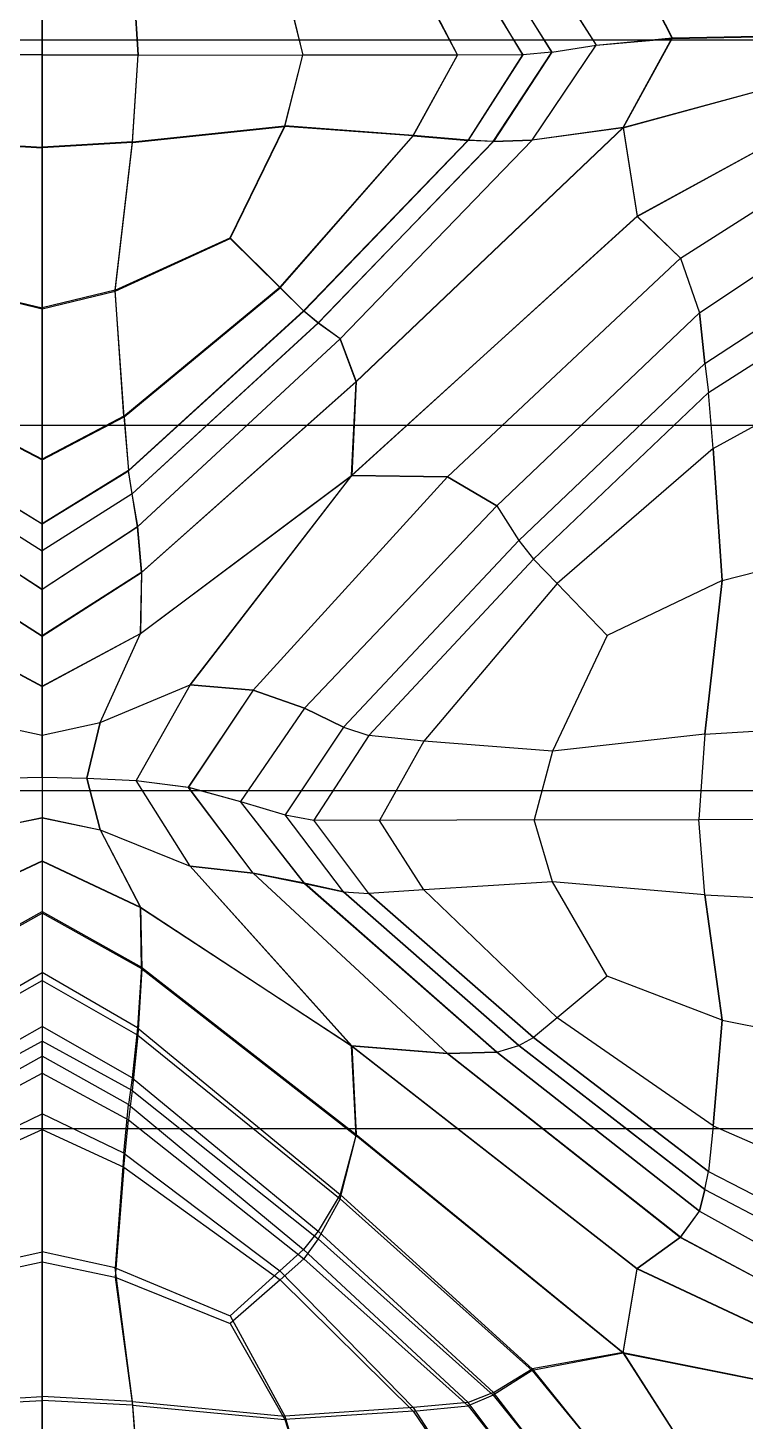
# Model space of a CAD drawing. Extents: x 11992 to 29481, y -6727 to 6811.
# Drawn here: x 12616.76 to 12621.41, y 1266.11 to 1275.12 of the extents above; entities that cross this region are included whole.
import ezdxf

# ---------------------------------------------------------------- set-up
doc = ezdxf.new("R2010")
doc.units = 0
doc.header["$MEASUREMENT"] = 0
doc.layers.get('0').update_dxf_attribs({"color": 8, "linetype": 'CONTINUOUS'})

msp = doc.modelspace()

# ---------------------------------------------------------------- linework, layer by layer
for p, q in [((12616.8548, 1271.7436, -1722.0314), (12616.8548, 1285.554, -1720.6474)), ((12616.8548, 1278.4217, -1760.6239), (12616.8548, 1270.2778, -1757.7109)), ((12620.0277, 1275.658, -1760.0991), (12620.4425, 1275.0123, -1759.9886)), ((12620.0287, 1275.6647, -1720.7773), (12620.4425, 1275.014, -1720.8768)), ((12620.6166, 1275.6766, -1759.9061), (12620.9342, 1275.0569, -1759.8205)), ((12620.6171, 1275.6804, -1720.9637), (12620.9342, 1275.0596, -1721.0447)), ((12617.4771, 1274.9508, -1720.6454), (12617.4394, 1275.549, -1720.5554)), ((12617.4394, 1275.5385, -1760.3389), (12617.4771, 1274.9515, -1760.2206)), ((12619.9676, 1274.9506, -1720.6418), (12619.6133, 1275.5397, -1720.5594)), ((12619.7755, 1275.5717, -1760.267), (12620.1541, 1274.967, -1760.1591)), ((12620.1541, 1274.968, -1720.7065), (12619.7764, 1275.5812, -1720.6166)), ((12619.2567, 1275.5035, -1720.5575), (12619.5437, 1274.9489, -1720.6351)), ((12619.2567, 1275.4918, -1760.3339), (12619.5437, 1274.948, -1760.2304)), ((12619.6128, 1275.5285, -1760.3294), (12619.9676, 1274.9496, -1760.2238)), ((12618.4255, 1275.4348, -1720.5627), (12618.5433, 1274.9494, -1720.6388)), ((12618.4255, 1275.4255, -1760.3277), (12618.5433, 1274.9492, -1760.227)), ((12651.3121, 1275.0464, -1721), (12606.3124, 1275.0464, -1721)), ((12651.3121, 1275.0464, -1759.8654), (12606.3124, 1275.0464, -1759.8654)), ((12620.0277, 1274.3996, -1721.1039), (12620.4425, 1275.014, -1720.8768)), ((12620.0287, 1274.3991, -1759.7495), (12620.4425, 1275.0123, -1759.9886)), ((12620.1541, 1274.968, -1720.7065), (12620.4425, 1275.014, -1720.8768)), ((12620.1541, 1274.967, -1760.1591), (12620.4425, 1275.0123, -1759.9886)), ((12620.4425, 1275.014, -1720.8768), (12620.9342, 1275.0596, -1721.0447)), ((12620.4425, 1275.0123, -1759.9886), (12620.9342, 1275.0569, -1759.8205)), ((12620.6166, 1274.48, -1721.2804), (12620.9342, 1275.0596, -1721.0447)), ((12620.6171, 1274.4788, -1759.5801), (12620.9342, 1275.0569, -1759.8205)), ((12620.9342, 1275.0596, -1721.0447), (12621.7295, 1275.0748, -1721.1017)), ((12620.9342, 1275.0569, -1759.8205), (12621.7295, 1275.0722, -1759.7635)), ((12616.2325, 1274.9515, -1760.2206), (12616.8548, 1274.9523, -1760.2184)), ((12616.8548, 1274.9511, -1720.6477), (12616.2325, 1274.9508, -1720.6454)), ((12616.8548, 1274.9523, -1760.2184), (12617.4771, 1274.9515, -1760.2206)), ((12616.8548, 1274.9511, -1720.6477), (12617.4771, 1274.9508, -1720.6454)), ((12617.4394, 1274.3884, -1759.9993), (12617.4771, 1274.9515, -1760.2206)), ((12617.4394, 1274.3834, -1720.8365), (12617.4771, 1274.9508, -1720.6454)), ((12617.4771, 1274.9515, -1760.2206), (12618.5433, 1274.9492, -1760.227)), ((12617.4771, 1274.9508, -1720.6454), (12618.5433, 1274.9494, -1720.6388)), ((12618.4255, 1274.4866, -1720.7896), (12618.5433, 1274.9494, -1720.6388)), ((12618.4255, 1274.4907, -1760.0501), (12618.5433, 1274.9492, -1760.227)), ((12619.5437, 1274.9489, -1720.6351), (12618.5433, 1274.9494, -1720.6388)), ((12619.5437, 1274.948, -1760.2304), (12618.5433, 1274.9492, -1760.227)), ((12619.2567, 1274.4261, -1720.8175), (12619.5437, 1274.9489, -1720.6351)), ((12619.2567, 1274.4289, -1760.0204), (12619.5437, 1274.948, -1760.2304)), ((12619.9676, 1274.9506, -1720.6418), (12619.5437, 1274.9489, -1720.6351)), ((12619.9676, 1274.9496, -1760.2238), (12619.5437, 1274.948, -1760.2304)), ((12619.6128, 1274.3967, -1720.8396), (12619.9676, 1274.9506, -1720.6418)), ((12619.9676, 1274.9496, -1760.2238), (12619.6128, 1274.3984, -1760.0006)), ((12619.7755, 1274.3903, -1720.9155), (12620.1541, 1274.968, -1720.7065)), ((12620.1541, 1274.967, -1760.1591), (12619.7764, 1274.391, -1759.9303)), ((12620.1541, 1274.968, -1720.7065), (12619.9676, 1274.9506, -1720.6418)), ((12620.1541, 1274.967, -1760.1591), (12619.9676, 1274.9496, -1760.2238)), ((12620.6166, 1274.48, -1721.2804), (12621.73, 1274.7832, -1721.2003)), ((12620.6171, 1274.4788, -1759.5801), (12621.7295, 1274.7813, -1759.6634)), ((12617.4394, 1274.3884, -1759.9993), (12618.4255, 1274.4907, -1760.0501)), ((12617.4394, 1274.3834, -1720.8365), (12618.4255, 1274.4866, -1720.7896)), ((12618.0717, 1273.7671, -1759.7183), (12618.4255, 1274.4907, -1760.0501)), ((12618.0722, 1273.7618, -1721.0883), (12618.4255, 1274.4866, -1720.7896)), ((12619.2567, 1274.4289, -1760.0204), (12618.4255, 1274.4907, -1760.0501)), ((12619.2567, 1274.4261, -1720.8175), (12618.4255, 1274.4866, -1720.7896)), ((12620.6166, 1274.48, -1721.2804), (12618.8885, 1272.8368, -1721.9559)), ((12618.8885, 1272.8356, -1758.9011), (12620.6171, 1274.4788, -1759.5801)), ((12620.6166, 1274.48, -1721.2804), (12620.0277, 1274.3996, -1721.1039)), ((12620.6171, 1274.4788, -1759.5801), (12620.0287, 1274.3991, -1759.7495)), ((12620.6166, 1274.48, -1721.2804), (12620.7067, 1273.9063, -1721.5802)), ((12620.6171, 1274.4788, -1759.5801), (12620.7067, 1273.9056, -1759.2834)), ((12620.7067, 1273.9063, -1721.5802), (12621.7295, 1274.4652, -1721.3495)), ((12620.7067, 1273.9056, -1759.2834), (12621.7295, 1274.4642, -1759.5147)), ((12616.2697, 1274.3834, -1720.8365), (12616.8548, 1274.3488, -1720.8521)), ((12616.2702, 1274.3884, -1759.9993), (12616.8548, 1274.3541, -1759.9824)), ((12617.4394, 1274.3884, -1759.9993), (12616.8548, 1274.3541, -1759.9824)), ((12617.4394, 1274.3834, -1720.8365), (12616.8548, 1274.3488, -1720.8521)), ((12617.3274, 1273.4276, -1759.5561), (12617.4394, 1274.3884, -1759.9993)), ((12617.3278, 1273.4221, -1721.2363), (12617.4394, 1274.3834, -1720.8365)), ((12619.2567, 1274.4289, -1760.0204), (12618.3945, 1273.4471, -1759.5659)), ((12618.3955, 1273.4433, -1721.2287), (12619.2567, 1274.4261, -1720.8175)), ((12619.6128, 1274.3984, -1760.0006), (12618.5481, 1273.2955, -1759.4948)), ((12619.6128, 1274.3967, -1720.8396), (12618.5485, 1273.2936, -1721.2996)), ((12619.7764, 1274.391, -1759.9303), (12618.6415, 1273.2166, -1759.4031)), ((12619.7755, 1274.3903, -1720.9155), (12618.6415, 1273.2161, -1721.4036)), ((12620.0277, 1274.3996, -1721.1039), (12618.7855, 1273.1145, -1721.6437)), ((12618.7855, 1273.1138, -1759.1888), (12620.0287, 1274.3991, -1759.7495)), ((12619.6128, 1274.3984, -1760.0006), (12619.2567, 1274.4289, -1760.0204)), ((12619.2567, 1274.4261, -1720.8175), (12619.6128, 1274.3967, -1720.8396)), ((12619.7764, 1274.391, -1759.9303), (12619.6128, 1274.3984, -1760.0006)), ((12619.7755, 1274.3903, -1720.9155), (12619.6128, 1274.3967, -1720.8396)), ((12620.0277, 1274.3996, -1721.1039), (12619.7755, 1274.3903, -1720.9155)), ((12619.7764, 1274.391, -1759.9303), (12620.0287, 1274.3991, -1759.7495)), ((12620.9885, 1273.636, -1721.6581), (12621.7295, 1274.1073, -1721.4728)), ((12620.9885, 1273.6357, -1759.2072), (12621.7295, 1274.1071, -1759.3927)), ((12618.859, 1272.2298, -1758.5894), (12620.7067, 1273.9056, -1759.2834)), ((12618.8594, 1272.2305, -1722.2761), (12620.7067, 1273.9063, -1721.5802)), ((12620.9885, 1273.636, -1721.6581), (12620.7067, 1273.9063, -1721.5802)), ((12620.9885, 1273.6357, -1759.2072), (12620.7067, 1273.9056, -1759.2834)), ((12617.3274, 1273.4276, -1759.5561), (12618.0717, 1273.7671, -1759.7183)), ((12617.3278, 1273.4221, -1721.2363), (12618.0722, 1273.7618, -1721.0883)), ((12618.0717, 1273.7671, -1759.7183), (12618.3945, 1273.4471, -1759.5659)), ((12618.3955, 1273.4433, -1721.2287), (12618.0722, 1273.7618, -1721.0883)), ((12621.1106, 1273.2812, -1759.2163), (12621.7295, 1273.697, -1759.3724)), ((12621.1106, 1273.2812, -1721.6495), (12621.7295, 1273.697, -1721.4934)), ((12619.4789, 1272.2219, -1722.215), (12620.9885, 1273.636, -1721.6581)), ((12620.9885, 1273.6357, -1759.2072), (12619.4789, 1272.2217, -1758.6507)), ((12620.9885, 1273.636, -1721.6581), (12621.1106, 1273.2812, -1721.6495)), ((12620.9885, 1273.6357, -1759.2072), (12621.1106, 1273.2812, -1759.2163)), ((12616.3818, 1273.4221, -1721.2363), (12616.8548, 1273.3088, -1721.2856)), ((12616.3823, 1273.4276, -1759.5561), (12616.8548, 1273.3143, -1759.5021)), ((12617.3274, 1273.4276, -1759.5561), (12616.8548, 1273.3143, -1759.5021)), ((12616.8548, 1273.3088, -1721.2856), (12617.3278, 1273.4221, -1721.2363)), ((12617.3841, 1272.6129, -1759.1694), (12617.3274, 1273.4276, -1759.5561)), ((12617.3855, 1272.6093, -1721.5904), (12617.3278, 1273.4221, -1721.2363)), ((12617.3841, 1272.6129, -1759.1694), (12618.3945, 1273.4471, -1759.5659)), ((12617.3855, 1272.6093, -1721.5904), (12618.3955, 1273.4433, -1721.2287)), ((12618.3945, 1273.4471, -1759.5659), (12618.5481, 1273.2955, -1759.4948)), ((12618.3955, 1273.4433, -1721.2287), (12618.5485, 1273.2936, -1721.2996)), ((12617.4146, 1272.2617, -1759.0096), (12618.5481, 1273.2955, -1759.4948)), ((12617.4156, 1272.2605, -1721.7428), (12618.5485, 1273.2936, -1721.2996)), ((12618.6415, 1273.2166, -1759.4031), (12618.5481, 1273.2955, -1759.4948)), ((12618.6415, 1273.2161, -1721.4036), (12618.5485, 1273.2936, -1721.2996)), ((12621.1106, 1273.2812, -1759.2163), (12619.7983, 1272.0345, -1758.7482)), ((12619.7983, 1272.0345, -1722.1177), (12621.1106, 1273.2812, -1721.6495)), ((12621.1106, 1273.2812, -1759.2163), (12621.1464, 1272.9541, -1759.2425)), ((12621.1464, 1272.9541, -1721.6234), (12621.1106, 1273.2812, -1721.6495)), ((12621.1464, 1272.9541, -1759.2425), (12621.7295, 1273.3358, -1759.3805)), ((12621.1464, 1272.9541, -1721.6234), (12621.73, 1273.3358, -1721.4854)), ((12617.438, 1272.111, -1758.8959), (12618.6415, 1273.2166, -1759.4031)), ((12617.4389, 1272.112, -1721.8744), (12618.6415, 1273.2161, -1721.4036)), ((12618.7855, 1273.1138, -1759.1888), (12618.6415, 1273.2166, -1759.4031)), ((12618.7855, 1273.1145, -1721.6437), (12618.6415, 1273.2161, -1721.4036)), ((12617.4738, 1271.8976, -1758.6477), (12618.7855, 1273.1138, -1759.1888)), ((12617.4747, 1271.8991, -1722.1658), (12618.7855, 1273.1145, -1721.6437)), ((12618.7855, 1273.1145, -1721.6437), (12618.8885, 1272.8368, -1721.9559)), ((12618.8885, 1272.8356, -1758.9011), (12618.7855, 1273.1138, -1759.1888)), ((12621.1697, 1272.7667, -1721.6485), (12621.73, 1273.1262, -1721.5222)), ((12621.1697, 1272.7667, -1759.2173), (12621.7295, 1273.1262, -1759.3436)), ((12619.9423, 1271.8097, -1722.0374), (12621.1464, 1272.9541, -1721.6234)), ((12621.1464, 1272.9541, -1759.2425), (12619.9423, 1271.8097, -1758.8285)), ((12621.1464, 1272.9541, -1759.2425), (12621.1697, 1272.7667, -1759.2173)), ((12621.1464, 1272.9541, -1721.6234), (12621.1697, 1272.7667, -1721.6485)), ((12617.4995, 1271.6025, -1758.3643), (12618.8885, 1272.8356, -1758.9011)), ((12617.5, 1271.6039, -1722.4906), (12618.8885, 1272.8368, -1721.9559)), ((12618.859, 1272.2298, -1758.5894), (12618.8885, 1272.8356, -1758.9011)), ((12618.8885, 1272.8368, -1721.9559), (12618.8594, 1272.2305, -1722.2761)), ((12620.0358, 1271.6886, -1722.0277), (12621.1697, 1272.7667, -1721.6485)), ((12621.1697, 1272.7667, -1759.2173), (12620.0358, 1271.6886, -1758.8381)), ((12621.2002, 1272.4043, -1759.0848), (12621.1697, 1272.7667, -1759.2173)), ((12621.2002, 1272.4043, -1721.781), (12621.1697, 1272.7667, -1721.6485)), ((12621.2002, 1272.4043, -1759.0848), (12621.7295, 1272.6954, -1759.1855)), ((12621.2002, 1272.4043, -1721.781), (12621.7295, 1272.6954, -1721.6802)), ((12616.3241, 1272.6093, -1721.5904), (12616.8548, 1272.3313, -1721.7109)), ((12616.3255, 1272.6129, -1759.1694), (12616.8548, 1272.3347, -1759.0373)), ((12617.3841, 1272.6129, -1759.1694), (12616.8548, 1272.3347, -1759.0373)), ((12616.8548, 1272.3313, -1721.7109), (12617.3855, 1272.6093, -1721.5904)), ((12617.3841, 1272.6129, -1759.1694), (12617.4146, 1272.2617, -1759.0096)), ((12617.3855, 1272.6093, -1721.5904), (12617.4156, 1272.2605, -1721.7428)), ((12651.3121, 1272.5535, -1759.0217), (12606.3119, 1272.5535, -1759.0217)), ((12651.3121, 1272.5535, -1721.8437), (12606.3119, 1272.5535, -1721.8437)), ((12621.2002, 1272.4043, -1759.0848), (12620.1889, 1271.5305, -1758.7826)), ((12621.2002, 1272.4043, -1721.781), (12620.1889, 1271.5305, -1722.0833)), ((12621.2002, 1272.4043, -1759.0848), (12621.2575, 1271.5512, -1758.7892)), ((12621.2575, 1271.5512, -1722.0766), (12621.2002, 1272.4043, -1721.781)), ((12616.2941, 1272.2605, -1721.7428), (12616.8548, 1271.9162, -1721.8905)), ((12616.295, 1272.2617, -1759.0096), (12616.8548, 1271.917, -1758.8478)), ((12617.4146, 1272.2617, -1759.0096), (12616.8548, 1271.917, -1758.8478)), ((12616.8548, 1271.9162, -1721.8905), (12617.4156, 1272.2605, -1721.7428)), ((12617.438, 1272.111, -1758.8959), (12617.4146, 1272.2617, -1759.0096)), ((12617.4389, 1272.112, -1721.8744), (12617.4156, 1272.2605, -1721.7428)), ((12617.4924, 1271.2079, -1722.7224), (12618.8594, 1272.2305, -1722.2761)), ((12617.4924, 1271.2072, -1758.1452), (12618.859, 1272.2298, -1758.5894)), ((12617.8133, 1270.8763, -1722.8374), (12618.8594, 1272.2305, -1722.2761)), ((12618.859, 1272.2298, -1758.5894), (12617.8133, 1270.8763, -1758.0284)), ((12618.2214, 1270.8412, -1722.7654), (12619.4789, 1272.2219, -1722.215)), ((12619.4789, 1272.2217, -1758.6507), (12618.2214, 1270.8412, -1758.1005)), ((12619.4789, 1272.2217, -1758.6507), (12618.859, 1272.2298, -1758.5894)), ((12618.8594, 1272.2305, -1722.2761), (12619.4789, 1272.2219, -1722.215)), ((12619.4789, 1272.2219, -1722.215), (12619.7983, 1272.0345, -1722.1177)), ((12619.7983, 1272.0345, -1758.7482), (12619.4789, 1272.2217, -1758.6507)), ((12616.2707, 1272.112, -1721.8745), (12616.8548, 1271.7436, -1722.0314)), ((12616.2716, 1272.1108, -1758.8959), (12616.8548, 1271.7424, -1758.7268)), ((12617.4389, 1272.112, -1721.8744), (12616.8548, 1271.7436, -1722.0314)), ((12617.438, 1272.111, -1758.8959), (12616.8548, 1271.7424, -1758.7268)), ((12617.4738, 1271.8976, -1758.6477), (12617.438, 1272.111, -1758.8959)), ((12617.4747, 1271.8991, -1722.1658), (12617.4389, 1272.112, -1721.8744)), ((12619.7983, 1272.0345, -1758.7482), (12618.5547, 1270.7253, -1758.244)), ((12618.5547, 1270.7253, -1722.6219), (12619.7983, 1272.0345, -1722.1177)), ((12619.7983, 1272.0345, -1722.1177), (12619.9423, 1271.8097, -1722.0374)), ((12619.7983, 1272.0345, -1758.7482), (12619.9423, 1271.8097, -1758.8285)), ((12616.2349, 1271.8991, -1722.1663), (12616.8548, 1271.494, -1722.3398)), ((12616.2354, 1271.8976, -1758.6477), (12616.8548, 1271.4921, -1758.4673)), ((12616.8548, 1271.494, -1722.3398), (12617.4747, 1271.8991, -1722.1658)), ((12617.4738, 1271.8976, -1758.6477), (12616.8548, 1271.4921, -1758.4673)), ((12617.4995, 1271.6025, -1758.3643), (12617.4738, 1271.8976, -1758.6477)), ((12617.5, 1271.6039, -1722.4906), (12617.4747, 1271.8991, -1722.1658)), ((12618.8065, 1270.6028, -1722.4874), (12619.9423, 1271.8097, -1722.0374)), ((12619.9423, 1271.8097, -1758.8285), (12618.8065, 1270.6028, -1758.3784)), ((12619.9423, 1271.8097, -1722.0374), (12620.0358, 1271.6886, -1722.0277)), ((12619.9423, 1271.8097, -1758.8285), (12620.0358, 1271.6886, -1758.8381)), ((12616.8548, 1270.2778, -1723.155), (12616.8548, 1271.7436, -1722.0314)), ((12620.0358, 1271.6886, -1758.8381), (12618.9696, 1270.548, -1758.4231)), ((12618.9701, 1270.548, -1722.4427), (12620.0358, 1271.6886, -1722.0277)), ((12620.1889, 1271.5305, -1758.7826), (12620.0358, 1271.6886, -1758.8381)), ((12620.1889, 1271.5305, -1722.0833), (12620.0358, 1271.6886, -1722.0277)), ((12621.2575, 1271.5512, -1758.7892), (12621.7295, 1271.67, -1758.83)), ((12621.2575, 1271.5512, -1722.0766), (12621.7295, 1271.67, -1722.0358)), ((12616.2097, 1271.6042, -1722.4912), (12616.8548, 1271.1931, -1722.6687)), ((12616.2097, 1271.6025, -1758.3643), (12616.8548, 1271.1917, -1758.1854)), ((12617.5, 1271.6039, -1722.4906), (12616.8548, 1271.1931, -1722.6687)), ((12616.8548, 1271.1917, -1758.1854), (12617.4995, 1271.6025, -1758.3643)), ((12617.4924, 1271.2079, -1722.7224), (12617.5, 1271.6039, -1722.4906)), ((12617.4995, 1271.6025, -1758.3643), (12617.4924, 1271.2072, -1758.1452)), ((12620.1889, 1271.5305, -1758.7826), (12619.3263, 1270.5122, -1758.4155)), ((12620.1889, 1271.5305, -1722.0833), (12619.3263, 1270.5122, -1722.4504)), ((12620.5122, 1271.1953, -1758.667), (12620.1889, 1271.5305, -1758.7826)), ((12620.5126, 1271.1953, -1722.1989), (12620.1889, 1271.5305, -1722.0833)), ((12621.2575, 1271.5512, -1758.7892), (12620.5122, 1271.1953, -1758.667)), ((12621.2575, 1271.5512, -1722.0766), (12620.5126, 1271.1953, -1722.1989)), ((12621.1449, 1270.5565, -1722.4373), (12621.2575, 1271.5512, -1722.0766)), ((12621.2575, 1271.5512, -1758.7892), (12621.1449, 1270.5565, -1758.4284)), ((12616.2168, 1271.2081, -1722.7227), (12616.8548, 1270.8672, -1722.8712)), ((12616.2168, 1271.2072, -1758.1452), (12616.8548, 1270.8662, -1757.9971)), ((12616.8548, 1270.8672, -1722.8712), (12617.4924, 1271.2079, -1722.7224)), ((12616.8548, 1270.8662, -1757.9971), (12617.4924, 1271.2072, -1758.1452)), ((12617.231, 1270.6319, -1722.968), (12617.4924, 1271.2079, -1722.7224)), ((12617.231, 1270.6319, -1757.8982), (12617.4924, 1271.2072, -1758.1452)), ((12620.5122, 1271.1953, -1758.667), (12620.1584, 1270.4476, -1758.393)), ((12620.5126, 1271.1953, -1722.1989), (12620.1584, 1270.4476, -1722.4729)), ((12617.231, 1270.6319, -1757.8982), (12617.8133, 1270.8763, -1758.0284)), ((12617.231, 1270.6319, -1722.968), (12617.8133, 1270.8763, -1722.8374)), ((12617.8133, 1270.8763, -1722.8374), (12617.4647, 1270.258, -1723.1209)), ((12617.8133, 1270.8763, -1758.0284), (12617.4647, 1270.258, -1757.745)), ((12617.8133, 1270.8763, -1722.8374), (12618.2214, 1270.8412, -1722.7654)), ((12618.2214, 1270.8412, -1758.1005), (12617.8133, 1270.8763, -1758.0284)), ((12618.2214, 1270.8412, -1758.1005), (12617.8018, 1270.2142, -1757.8207)), ((12618.2214, 1270.8412, -1722.7654), (12617.8023, 1270.2142, -1723.0451)), ((12618.2214, 1270.8412, -1722.7654), (12618.5547, 1270.7253, -1722.6219)), ((12618.5547, 1270.7253, -1758.244), (12618.2214, 1270.8412, -1758.1005)), ((12618.5547, 1270.7253, -1758.244), (12618.1399, 1270.1224, -1757.9799)), ((12618.5547, 1270.7253, -1722.6219), (12618.1399, 1270.1224, -1722.886)), ((12618.8065, 1270.6028, -1758.3784), (12618.5547, 1270.7253, -1758.244)), ((12618.5547, 1270.7253, -1722.6219), (12618.8065, 1270.6028, -1722.4874)), ((12616.4786, 1270.6319, -1722.9681), (12616.8548, 1270.5506, -1723.0116)), ((12616.4786, 1270.6319, -1757.8982), (12616.8548, 1270.5503, -1757.8548)), ((12616.8548, 1270.5506, -1723.0116), (12617.231, 1270.6319, -1722.968)), ((12616.8548, 1270.5503, -1757.8548), (12617.231, 1270.6319, -1757.8982)), ((12617.231, 1270.6319, -1757.8982), (12617.1438, 1270.2728, -1757.7194)), ((12617.1438, 1270.2728, -1723.1463), (12617.231, 1270.6319, -1722.968)), ((12618.8065, 1270.6028, -1722.4874), (12618.4279, 1270.0342, -1722.7333)), ((12618.8065, 1270.6028, -1758.3784), (12618.4279, 1270.0342, -1758.1325)), ((12618.8065, 1270.6028, -1722.4874), (12618.9701, 1270.548, -1722.4427)), ((12618.8065, 1270.6028, -1758.3784), (12618.9696, 1270.548, -1758.4231)), ((12621.1449, 1270.5565, -1722.4373), (12621.73, 1270.5928, -1722.4255)), ((12621.1449, 1270.5565, -1758.4284), (12621.7295, 1270.5928, -1758.4402)), ((12618.9696, 1270.548, -1758.4231), (12618.6144, 1270.0017, -1758.1889)), ((12618.9701, 1270.548, -1722.4427), (12618.6144, 1270.0017, -1722.6769)), ((12619.3263, 1270.5122, -1758.4155), (12618.9696, 1270.548, -1758.4231)), ((12619.3263, 1270.5122, -1722.4504), (12618.9701, 1270.548, -1722.4427)), ((12619.3263, 1270.5122, -1758.4155), (12619.0387, 1269.9994, -1758.193)), ((12619.3263, 1270.5122, -1722.4504), (12619.0387, 1269.9994, -1722.6729)), ((12620.1584, 1270.4476, -1722.4729), (12619.3263, 1270.5122, -1722.4504)), ((12620.1584, 1270.4476, -1758.393), (12619.3263, 1270.5122, -1758.4155)), ((12621.1449, 1270.5565, -1722.4373), (12620.1584, 1270.4476, -1722.4729)), ((12621.1449, 1270.5565, -1758.4284), (12620.1584, 1270.4476, -1758.393)), ((12621.1449, 1270.5565, -1722.4373), (12621.1073, 1270.0058, -1722.6842)), ((12621.1449, 1270.5565, -1758.4284), (12621.1073, 1270.0058, -1758.1817)), ((12620.1584, 1270.4476, -1722.4729), (12620.0401, 1270.002, -1722.6774)), ((12620.1584, 1270.4476, -1758.393), (12620.0401, 1270.002, -1758.1884)), ((12616.5659, 1270.2728, -1757.7194), (12616.8548, 1270.2778, -1757.7109)), ((12616.5659, 1270.2728, -1723.1463), (12616.8548, 1270.2778, -1723.155)), ((12616.8548, 1270.2778, -1723.155), (12616.8548, 1262.9753, -1730.4575)), ((12616.8548, 1270.2778, -1757.7109), (12617.1438, 1270.2728, -1757.7194)), ((12616.8548, 1270.2778, -1723.155), (12617.1438, 1270.2728, -1723.1463)), ((12616.8548, 1270.2778, -1757.7109), (12616.8548, 1268.5717, -1757.0031)), ((12617.231, 1269.9386, -1723.3678), (12617.1438, 1270.2728, -1723.1463)), ((12617.1438, 1270.2728, -1757.7194), (12617.231, 1269.9388, -1757.4976)), ((12617.1438, 1270.2728, -1757.7194), (12617.4647, 1270.258, -1757.745)), ((12617.1438, 1270.2728, -1723.1463), (12617.4647, 1270.258, -1723.1209)), ((12617.8133, 1269.7035, -1757.3512), (12617.4647, 1270.258, -1757.745)), ((12617.4647, 1270.258, -1723.1209), (12617.8023, 1270.2142, -1723.0451)), ((12617.4647, 1270.258, -1757.745), (12617.8018, 1270.2142, -1757.8207)), ((12617.8133, 1269.7035, -1723.5145), (12617.4647, 1270.258, -1723.1209)), ((12618.2214, 1269.6587, -1757.4177), (12617.8018, 1270.2142, -1757.8207)), ((12617.8018, 1270.2142, -1757.8207), (12618.1399, 1270.1224, -1757.9799)), ((12617.8023, 1270.2142, -1723.0451), (12618.1399, 1270.1224, -1722.886)), ((12618.2214, 1269.6587, -1723.4482), (12617.8023, 1270.2142, -1723.0451)), ((12651.3116, 1270.191, -1757.8612), (12606.3119, 1270.191, -1757.8612)), ((12651.3116, 1270.191, -1723.0042), (12606.3119, 1270.191, -1723.0042)), ((12618.5547, 1269.5921, -1757.5898), (12618.1399, 1270.1224, -1757.9799)), ((12618.1399, 1270.1224, -1722.886), (12618.4279, 1270.0342, -1722.7333)), ((12618.1399, 1270.1224, -1757.9799), (12618.4279, 1270.0342, -1758.1325)), ((12618.5547, 1269.5924, -1723.276), (12618.1399, 1270.1224, -1722.886)), ((12618.8065, 1269.5371, -1757.7631), (12618.4279, 1270.0342, -1758.1325)), ((12618.8065, 1269.5371, -1723.1027), (12618.4279, 1270.0342, -1722.7333)), ((12618.4279, 1270.0342, -1722.7333), (12618.6144, 1270.0017, -1722.6769)), ((12618.4279, 1270.0342, -1758.1325), (12618.6144, 1270.0017, -1758.1889)), ((12616.4786, 1269.9388, -1757.4975), (12616.8548, 1270.0172, -1757.5464)), ((12616.4786, 1269.9386, -1723.3678), (12616.8548, 1270.0168, -1723.319)), ((12616.8548, 1270.0172, -1757.5464), (12617.231, 1269.9388, -1757.4976)), ((12616.8548, 1270.0168, -1723.319), (12617.231, 1269.9386, -1723.3678)), ((12618.9696, 1269.5259, -1757.833), (12618.6144, 1270.0017, -1758.1889)), ((12619.0387, 1269.9994, -1722.6729), (12618.6144, 1270.0017, -1722.6769)), ((12619.0387, 1269.9994, -1758.193), (12618.6144, 1270.0017, -1758.1889)), ((12618.9701, 1269.5259, -1723.0328), (12618.6144, 1270.0017, -1722.6769)), ((12620.0401, 1270.002, -1758.1884), (12619.0387, 1269.9994, -1758.193)), ((12620.0401, 1270.002, -1722.6774), (12619.0387, 1269.9994, -1722.6729)), ((12619.3263, 1269.5502, -1757.8601), (12619.0387, 1269.9994, -1758.193)), ((12619.3263, 1269.5502, -1723.0057), (12619.0387, 1269.9994, -1722.6729)), ((12620.0401, 1270.002, -1758.1884), (12621.1073, 1270.0058, -1758.1817)), ((12620.0401, 1270.002, -1722.6774), (12621.1073, 1270.0058, -1722.6842)), ((12620.1584, 1269.6021, -1757.9049), (12620.0401, 1270.002, -1758.1884)), ((12620.1584, 1269.6021, -1722.961), (12620.0401, 1270.002, -1722.6774)), ((12621.1073, 1270.0058, -1722.6842), (12621.7295, 1270.0072, -1722.6864)), ((12621.1073, 1270.0058, -1758.1817), (12621.7295, 1270.0072, -1758.1795)), ((12621.1449, 1269.517, -1757.8282), (12621.1073, 1270.0058, -1758.1817)), ((12621.1449, 1269.517, -1723.0377), (12621.1073, 1270.0058, -1722.6842)), ((12617.231, 1269.9388, -1757.4976), (12617.4924, 1269.4379, -1757.1216)), ((12617.231, 1269.9388, -1757.4976), (12617.8133, 1269.7035, -1757.3512)), ((12617.231, 1269.9386, -1723.3678), (12617.4924, 1269.4369, -1723.7427)), ((12617.231, 1269.9386, -1723.3678), (12617.8133, 1269.7035, -1723.5145)), ((12616.2168, 1269.4384, -1757.1214), (12616.8548, 1269.7373, -1757.3424)), ((12616.2173, 1269.4369, -1723.7427), (12616.8548, 1269.7357, -1723.5215)), ((12616.8548, 1269.7373, -1757.3424), (12617.4924, 1269.4379, -1757.1216)), ((12616.8548, 1269.7357, -1723.5215), (12617.4924, 1269.4369, -1723.7427)), ((12617.8133, 1269.7035, -1757.3512), (12618.859, 1268.5402, -1756.4592)), ((12617.8133, 1269.7035, -1757.3512), (12618.2214, 1269.6587, -1757.4177)), ((12618.8594, 1268.5407, -1724.4063), (12617.8133, 1269.7035, -1723.5145)), ((12618.2214, 1269.6587, -1723.4482), (12617.8133, 1269.7035, -1723.5145)), ((12619.4789, 1268.4918, -1724.3685), (12618.2214, 1269.6587, -1723.4482)), ((12618.2214, 1269.6587, -1757.4177), (12619.4789, 1268.4916, -1756.4972)), ((12618.2214, 1269.6587, -1757.4177), (12618.5547, 1269.5921, -1757.5898)), ((12618.5547, 1269.5924, -1723.276), (12618.2214, 1269.6587, -1723.4482)), ((12619.7983, 1268.5011, -1724.1577), (12618.5547, 1269.5924, -1723.276)), ((12618.8065, 1269.5371, -1723.1027), (12618.5547, 1269.5924, -1723.276)), ((12618.5547, 1269.5921, -1757.5898), (12619.7983, 1268.5009, -1756.7081)), ((12618.5547, 1269.5921, -1757.5898), (12618.8065, 1269.5371, -1757.7631)), ((12620.1584, 1269.6021, -1757.9049), (12619.3263, 1269.5502, -1757.8601)), ((12620.1584, 1269.6021, -1722.961), (12619.3263, 1269.5502, -1723.0057)), ((12621.1449, 1269.517, -1757.8282), (12620.1584, 1269.6021, -1757.9049)), ((12620.5126, 1268.9911, -1723.4715), (12620.1584, 1269.6021, -1722.961)), ((12620.5122, 1268.9911, -1757.3944), (12620.1584, 1269.6021, -1757.9049)), ((12621.1449, 1269.517, -1723.0377), (12620.1584, 1269.6021, -1722.961)), ((12618.8065, 1269.5371, -1757.7631), (12619.9423, 1268.5438, -1756.943)), ((12618.8065, 1269.5371, -1757.7631), (12618.9696, 1269.5259, -1757.833)), ((12619.9423, 1268.544, -1723.9228), (12618.8065, 1269.5371, -1723.1027)), ((12618.8065, 1269.5371, -1723.1027), (12618.9701, 1269.5259, -1723.0328)), ((12619.3263, 1269.5502, -1757.8601), (12618.9696, 1269.5259, -1757.833)), ((12618.9696, 1269.5259, -1757.833), (12620.0358, 1268.596, -1757.0528)), ((12619.3263, 1269.5502, -1723.0057), (12618.9701, 1269.5259, -1723.0328)), ((12620.0358, 1268.596, -1723.8131), (12618.9701, 1269.5259, -1723.0328)), ((12620.1889, 1268.7233, -1757.1618), (12619.3263, 1269.5502, -1757.8601)), ((12620.1889, 1268.7233, -1723.704), (12619.3263, 1269.5502, -1723.0057)), ((12621.2575, 1268.7071, -1723.7187), (12621.1449, 1269.517, -1723.0377)), ((12621.1449, 1269.517, -1757.8282), (12621.2575, 1268.7071, -1757.1472)), ((12621.1449, 1269.517, -1757.8282), (12621.7295, 1269.4884, -1757.8026)), ((12621.1449, 1269.517, -1723.0377), (12621.73, 1269.4884, -1723.0632)), ((12616.2097, 1269.0493, -1723.9756), (12616.8548, 1269.41, -1723.7091)), ((12616.8548, 1269.41, -1723.7091), (12617.4995, 1269.0493, -1723.9756)), ((12617.4924, 1269.4379, -1757.1216), (12617.5, 1269.0392, -1756.8945)), ((12617.4924, 1269.4379, -1757.1216), (12618.859, 1268.5402, -1756.4592)), ((12617.4924, 1269.4369, -1723.7427), (12618.8594, 1268.5407, -1724.4063)), ((12617.4995, 1269.0493, -1723.9756), (12617.4924, 1269.4369, -1723.7427)), ((12616.2097, 1269.0397, -1756.8941), (12616.8548, 1269.399, -1757.1612)), ((12617.5, 1269.0392, -1756.8945), (12616.8548, 1269.399, -1757.1612)), ((12617.4995, 1269.0493, -1723.9756), (12617.4738, 1268.6566, -1724.0894)), ((12617.4995, 1269.0493, -1723.9756), (12618.8885, 1267.968, -1724.775)), ((12616.2349, 1268.6108, -1756.801), (12616.8548, 1268.9637, -1757.0651)), ((12616.2354, 1268.6566, -1724.0894), (12616.8548, 1269.0154, -1723.8285)), ((12617.4738, 1268.6566, -1724.0894), (12616.8548, 1269.0154, -1723.8285)), ((12616.8548, 1268.9637, -1757.0651), (12617.4747, 1268.6103, -1756.8013)), ((12617.5, 1269.0392, -1756.8945), (12617.4747, 1268.6103, -1756.8013)), ((12617.5, 1269.0392, -1756.8945), (12618.8885, 1267.9599, -1756.0943)), ((12620.5126, 1268.9911, -1723.4715), (12620.1889, 1268.7233, -1723.704)), ((12620.5122, 1268.9911, -1757.3944), (12620.1889, 1268.7233, -1757.1618)), ((12621.2575, 1268.7071, -1757.1472), (12620.5122, 1268.9911, -1757.3944)), ((12621.2575, 1268.7071, -1723.7187), (12620.5126, 1268.9911, -1723.4715)), ((12620.1889, 1268.7233, -1757.1618), (12620.0358, 1268.596, -1757.0528)), ((12620.1889, 1268.7233, -1723.704), (12620.0358, 1268.596, -1723.8131)), ((12621.2002, 1268.0248, -1724.3095), (12620.1889, 1268.7233, -1723.704)), ((12621.2002, 1268.0248, -1756.5563), (12620.1889, 1268.7233, -1757.1618)), ((12621.2002, 1268.0248, -1724.3095), (12621.2575, 1268.7071, -1723.7187)), ((12621.2575, 1268.7071, -1757.1472), (12621.2002, 1268.0248, -1756.5563)), ((12621.2575, 1268.7071, -1723.7187), (12621.7295, 1268.6125, -1723.8011)), ((12621.2575, 1268.7071, -1757.1472), (12621.7295, 1268.6125, -1757.0648)), ((12616.2716, 1268.335, -1724.1501), (12616.8548, 1268.6656, -1723.9155)), ((12617.438, 1268.335, -1724.1501), (12616.8548, 1268.6656, -1723.9155)), ((12617.4738, 1268.6566, -1724.0894), (12617.438, 1268.335, -1724.1501)), ((12617.4747, 1268.6103, -1756.8013), (12617.4389, 1268.2517, -1756.7628)), ((12617.4738, 1268.6566, -1724.0894), (12618.7855, 1267.5796, -1724.8721)), ((12617.4747, 1268.6103, -1756.8013), (12618.7855, 1267.5506, -1756.0098)), ((12619.9423, 1268.5438, -1756.943), (12620.0358, 1268.596, -1757.0528)), ((12619.9423, 1268.544, -1723.9228), (12620.0358, 1268.596, -1723.8131)), ((12620.0358, 1268.596, -1757.0528), (12621.1697, 1267.7287, -1756.3085)), ((12621.1697, 1267.7287, -1724.5574), (12620.0358, 1268.596, -1723.8131)), ((12616.2707, 1268.2517, -1756.7627), (12616.8548, 1268.5717, -1757.0031)), ((12617.4389, 1268.2517, -1756.7628), (12616.8548, 1268.5717, -1757.0031)), ((12616.8548, 1263.6486, -1751.6706), (12616.8548, 1268.5717, -1757.0031)), ((12618.859, 1268.5402, -1756.4592), (12619.4789, 1268.4916, -1756.4972)), ((12618.859, 1268.5402, -1756.4592), (12620.7067, 1267.0997, -1755.3557)), ((12618.8885, 1267.9599, -1756.0943), (12618.859, 1268.5402, -1756.4592)), ((12619.4789, 1268.4918, -1724.3685), (12618.8594, 1268.5407, -1724.4063)), ((12618.8594, 1268.5407, -1724.4063), (12618.8885, 1267.968, -1724.775)), ((12618.8594, 1268.5407, -1724.4063), (12620.7067, 1267.1021, -1725.5104)), ((12619.7983, 1268.5011, -1724.1577), (12619.4789, 1268.4918, -1724.3685)), ((12619.4789, 1268.4916, -1756.4972), (12619.7983, 1268.5009, -1756.7081)), ((12619.7983, 1268.5011, -1724.1577), (12619.9423, 1268.544, -1723.9228)), ((12619.7983, 1268.5009, -1756.7081), (12619.9423, 1268.5438, -1756.943)), ((12621.1106, 1267.4721, -1725.0034), (12619.7983, 1268.5011, -1724.1577)), ((12619.7983, 1268.5009, -1756.7081), (12621.1106, 1267.4721, -1755.8625)), ((12621.1464, 1267.613, -1724.707), (12619.9423, 1268.544, -1723.9228)), ((12619.9423, 1268.5438, -1756.943), (12621.1464, 1267.613, -1756.1588)), ((12616.295, 1268.1611, -1724.2238), (12616.8548, 1268.4735, -1724.0061)), ((12617.4146, 1268.1611, -1724.2238), (12616.8548, 1268.4735, -1724.0061)), ((12620.9885, 1267.3028, -1725.3149), (12619.4789, 1268.4918, -1724.3685)), ((12619.4789, 1268.4916, -1756.4972), (12620.9885, 1267.3024, -1755.551)), ((12616.2941, 1268.0634, -1756.6998), (12616.8548, 1268.3636, -1756.9242)), ((12616.8548, 1268.3636, -1756.9242), (12617.4156, 1268.0634, -1756.6998)), ((12617.438, 1268.335, -1724.1501), (12617.4146, 1268.1611, -1724.2238)), ((12617.438, 1268.335, -1724.1501), (12618.6415, 1267.3429, -1724.8538)), ((12617.4389, 1268.2517, -1756.7628), (12617.4156, 1268.0634, -1756.6998)), ((12617.4389, 1268.2517, -1756.7628), (12618.6415, 1267.2919, -1756.0418)), ((12617.3841, 1267.8471, -1724.4479), (12617.4146, 1268.1611, -1724.2238)), ((12617.4146, 1268.1611, -1724.2238), (12618.5481, 1267.2239, -1724.8765)), ((12616.3255, 1267.8471, -1724.4479), (12616.8548, 1268.1006, -1724.2732)), ((12617.3841, 1267.8471, -1724.4479), (12616.8548, 1268.1006, -1724.2732)), ((12617.3851, 1267.757, -1756.474), (12617.4156, 1268.0634, -1756.6998)), ((12617.4156, 1268.0634, -1756.6998), (12618.5485, 1267.1629, -1756.0267)), ((12651.3121, 1268.005, -1724.4698), (12606.3119, 1268.005, -1724.4698)), ((12651.3121, 1268.005, -1756.3956), (12606.3119, 1268.005, -1756.3956)), ((12616.3241, 1267.757, -1756.474), (12616.8548, 1268.0002, -1756.6545)), ((12616.8548, 1268.0002, -1756.6545), (12617.3851, 1267.757, -1756.474)), ((12618.8885, 1267.968, -1724.775), (12618.7855, 1267.5796, -1724.8721)), ((12618.7855, 1267.5506, -1756.0098), (12618.8885, 1267.9599, -1756.0943)), ((12618.8885, 1267.968, -1724.775), (12620.6171, 1266.5585, -1725.8585)), ((12620.6166, 1266.553, -1755.0089), (12618.8885, 1267.9599, -1756.0943)), ((12621.2002, 1268.0248, -1724.3095), (12621.1697, 1267.7287, -1724.5574)), ((12621.2002, 1268.0248, -1756.5563), (12621.1697, 1267.7287, -1756.3085)), ((12621.2002, 1268.0248, -1724.3095), (12621.7295, 1267.7918, -1724.5114)), ((12621.2002, 1268.0248, -1756.5563), (12621.7295, 1267.7918, -1756.3545)), ((12617.3841, 1267.8471, -1724.4479), (12617.3274, 1267.1047, -1724.9602)), ((12617.3841, 1267.8471, -1724.4479), (12618.395, 1267.0866, -1724.9722)), ((12617.3851, 1267.757, -1756.474), (12617.3278, 1267.0439, -1755.9472)), ((12617.3851, 1267.757, -1756.474), (12618.3955, 1267.027, -1755.9324)), ((12621.1464, 1267.613, -1724.707), (12621.1697, 1267.7287, -1724.5574)), ((12621.1464, 1267.613, -1756.1588), (12621.1697, 1267.7287, -1756.3085)), ((12621.1697, 1267.7287, -1756.3085), (12621.7295, 1267.4395, -1756.0604)), ((12621.1697, 1267.7287, -1724.5574), (12621.7295, 1267.4395, -1724.8055)), ((12621.1464, 1267.613, -1756.1588), (12621.1106, 1267.4721, -1755.8625)), ((12621.1106, 1267.4721, -1725.0034), (12621.1464, 1267.613, -1724.707)), ((12621.1464, 1267.613, -1724.707), (12621.7295, 1267.3028, -1724.9684)), ((12621.1464, 1267.613, -1756.1588), (12621.7295, 1267.3028, -1755.8974)), ((12618.7855, 1267.5796, -1724.8721), (12618.6415, 1267.3429, -1724.8538)), ((12618.7855, 1267.5506, -1756.0098), (12618.6415, 1267.2919, -1756.0418)), ((12618.7855, 1267.5796, -1724.8721), (12620.0287, 1266.4514, -1725.705)), ((12620.0277, 1266.4405, -1755.1667), (12618.7855, 1267.5506, -1756.0098)), ((12620.9885, 1267.3024, -1755.551), (12621.1106, 1267.4721, -1755.8625)), ((12620.9885, 1267.3028, -1725.3149), (12621.1106, 1267.4721, -1725.0034)), ((12621.1106, 1267.4721, -1755.8625), (12621.7295, 1267.1293, -1755.5806)), ((12621.1106, 1267.4721, -1725.0034), (12621.7295, 1267.1293, -1725.2853)), ((12618.6415, 1267.3429, -1724.8538), (12618.5481, 1267.2239, -1724.8765)), ((12619.7764, 1266.2989, -1725.6075), (12618.6415, 1267.3429, -1724.8538)), ((12618.6415, 1267.2919, -1756.0418), (12618.5485, 1267.1629, -1756.0267)), ((12619.7755, 1266.2819, -1755.269), (12618.6415, 1267.2919, -1756.0418)), ((12620.9885, 1267.3028, -1725.3149), (12620.7067, 1267.1021, -1725.5104)), ((12620.9885, 1267.3024, -1755.551), (12620.7067, 1267.0997, -1755.3557)), ((12620.9885, 1267.3028, -1725.3149), (12621.7295, 1266.9066, -1725.6305)), ((12620.9885, 1267.3024, -1755.551), (12621.7295, 1266.9061, -1755.2354)), ((12616.3823, 1267.1047, -1724.9602), (12616.8548, 1267.2082, -1724.8892)), ((12617.3274, 1267.1047, -1724.9602), (12616.8548, 1267.2082, -1724.8892)), ((12618.395, 1267.0866, -1724.9722), (12618.5481, 1267.2239, -1724.8765)), ((12618.3955, 1267.027, -1755.9324), (12618.5485, 1267.1629, -1756.0267)), ((12619.6133, 1266.2345, -1725.5787), (12618.5481, 1267.2239, -1724.8765)), ((12619.6128, 1266.2133, -1755.3014), (12618.5485, 1267.1629, -1756.0267)), ((12616.3818, 1267.0439, -1755.9472), (12616.8548, 1267.1433, -1756.0206)), ((12616.8548, 1267.1433, -1756.0206), (12617.3278, 1267.0439, -1755.9472)), ((12617.4394, 1266.2407, -1725.5706), (12617.3274, 1267.1047, -1724.9602)), ((12617.3274, 1267.1047, -1724.9602), (12618.0717, 1266.7948, -1725.173)), ((12618.0717, 1266.7948, -1725.173), (12618.395, 1267.0866, -1724.9722)), ((12619.2567, 1266.2021, -1725.5952), (12618.395, 1267.0866, -1724.9722)), ((12620.6166, 1266.553, -1755.0089), (12620.7067, 1267.0997, -1755.3557)), ((12620.6171, 1266.5585, -1725.8585), (12620.7067, 1267.1021, -1725.5104)), ((12620.7067, 1267.1021, -1725.5104), (12621.7295, 1266.6224, -1725.8786)), ((12620.7067, 1267.0997, -1755.3557), (12621.7295, 1266.6205, -1754.9872)), ((12617.3278, 1267.0439, -1755.9472), (12617.4394, 1266.2171, -1755.3146)), ((12617.3278, 1267.0439, -1755.9472), (12618.0722, 1266.7459, -1755.7269)), ((12618.3955, 1267.027, -1755.9324), (12618.0722, 1266.7459, -1755.7269)), ((12618.3955, 1267.027, -1755.9324), (12619.2567, 1266.1792, -1755.287)), ((12618.0717, 1266.7948, -1725.173), (12618.4255, 1266.1453, -1725.6339)), ((12618.0722, 1266.7459, -1755.7269), (12618.4255, 1266.1248, -1755.2485)), ((12620.6166, 1266.553, -1755.0089), (12620.0277, 1266.4405, -1755.1667)), ((12620.6171, 1266.5585, -1725.8585), (12620.0287, 1266.4514, -1725.705)), ((12620.6166, 1266.553, -1755.0089), (12620.9342, 1266.0592, -1754.6249)), ((12620.6166, 1266.553, -1755.0089), (12621.7295, 1266.3322, -1754.7864)), ((12620.6171, 1266.5585, -1725.8585), (12620.9342, 1266.0612, -1726.2391)), ((12620.6171, 1266.5585, -1725.8585), (12621.7295, 1266.3351, -1726.079)), ((12620.0277, 1266.4405, -1755.1667), (12619.7755, 1266.2819, -1755.269)), ((12619.7764, 1266.2989, -1725.6075), (12620.0287, 1266.4514, -1725.705)), ((12620.0277, 1266.4405, -1755.1667), (12620.4425, 1265.9367, -1754.7482)), ((12620.0287, 1266.4514, -1725.705), (12620.4425, 1265.9379, -1726.1165)), ((12616.2697, 1266.2171, -1755.3146), (12616.8548, 1266.2478, -1755.3367)), ((12616.2702, 1266.2407, -1725.5706), (12616.8548, 1266.2724, -1725.5495)), ((12617.4394, 1266.2407, -1725.5706), (12616.8548, 1266.2724, -1725.5495)), ((12617.4394, 1266.2171, -1755.3146), (12616.8548, 1266.2478, -1755.3367)), ((12619.7755, 1266.2819, -1755.269), (12619.6128, 1266.2133, -1755.3014)), ((12619.7764, 1266.2989, -1725.6075), (12619.6133, 1266.2345, -1725.5787)), ((12619.7755, 1266.2819, -1755.269), (12620.1541, 1265.8122, -1754.8733)), ((12620.1541, 1265.8127, -1725.9919), (12619.7764, 1266.2989, -1725.6075)), ((12617.4771, 1265.7674, -1725.9476), (12617.4394, 1266.2407, -1725.5706)), ((12617.4394, 1266.2407, -1725.5706), (12618.4255, 1266.1453, -1725.6339)), ((12617.4394, 1266.2171, -1755.3146), (12618.4255, 1266.1248, -1755.2485)), ((12617.4394, 1266.2171, -1755.3146), (12617.4771, 1265.7679, -1754.9187)), ((12619.2567, 1266.2021, -1725.5952), (12618.4255, 1266.1453, -1725.6339)), ((12619.2567, 1266.1792, -1755.287), (12618.4255, 1266.1248, -1755.2485)), ((12619.6133, 1266.2345, -1725.5787), (12619.2567, 1266.2021, -1725.5952)), ((12619.2567, 1266.1792, -1755.287), (12619.6128, 1266.2133, -1755.3014)), ((12619.2567, 1266.2021, -1725.5952), (12619.5437, 1265.7607, -1725.9397)), ((12619.2567, 1266.1792, -1755.287), (12619.5437, 1265.7598, -1754.9254)), ((12619.6128, 1266.2133, -1755.3014), (12619.9676, 1265.7648, -1754.9206)), ((12619.9676, 1265.7655, -1725.9446), (12619.6133, 1266.2345, -1725.5787)), ((12618.4255, 1266.1453, -1725.6339), (12618.5433, 1265.7629, -1725.9426)), ((12618.4255, 1266.1248, -1755.2485), (12618.5433, 1265.7629, -1754.9231))]:
    msp.add_line(p, q)

doc.saveas('drawing.dxf')
